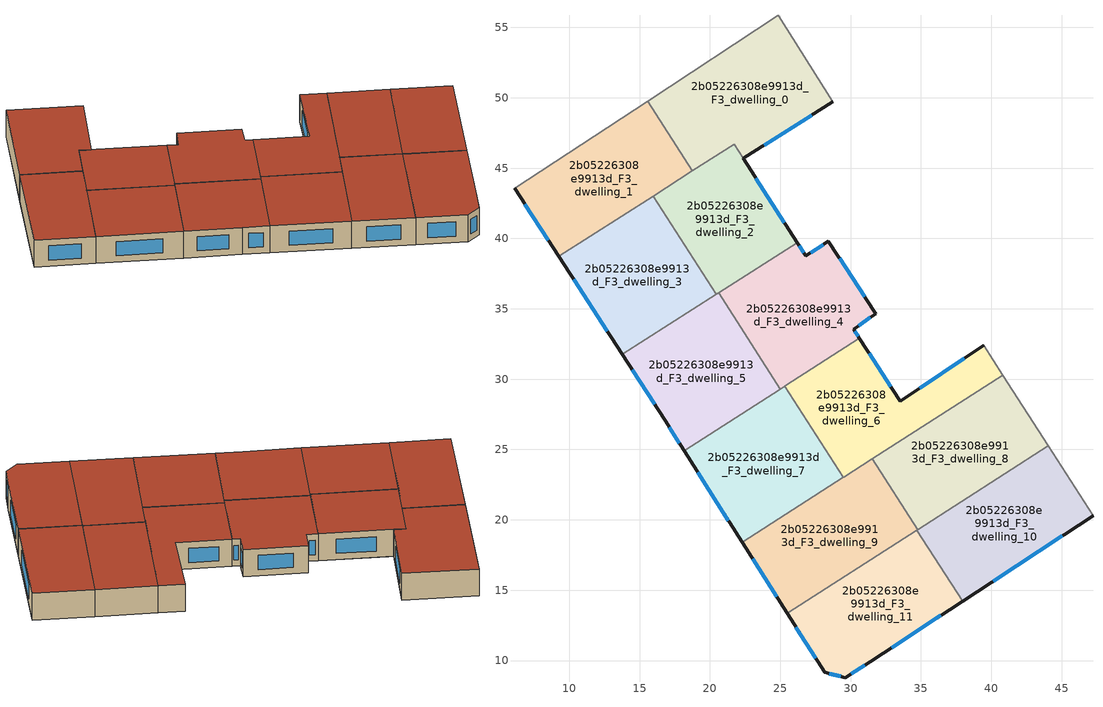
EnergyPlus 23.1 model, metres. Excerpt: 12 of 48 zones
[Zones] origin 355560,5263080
2b05226308e9913d_F3_dwelling_0
 floor to 2b05226308e9913d_F2_dwelling_0 (EU_floor_Construction): 24.86,55.85 28.72,49.7 22.36,45.7 21.72,46.7 18.75,44.8 15.57,49.76 z9
 wall outside (EU_wall_Construction): 22.36,45.7 28.72,49.7 z9:12
 wall to 2b05226308e9913d_F3_dwelling_1 (EU_wall_Construction): 15.57,49.76 18.75,44.8 z9:12
 wall adiabatic (EU_wall_Construction): 28.72,49.7 24.86,55.85 15.57,49.76 z9:12
 wall to 2b05226308e9913d_F3_dwelling_2 (EU_wall_Construction): 18.75,44.8 21.72,46.7 22.36,45.7 z9:12
 window (EU_Window_Construction): 23.86,46.64 27.23,48.76 z9.7:11.3
 roof outside (EU_roof_Construction): 28.72,49.7 24.86,55.85 15.57,49.76 18.75,44.8 21.72,46.7 22.36,45.7 z12
2b05226308e9913d_F3_dwelling_1
 floor to 2b05226308e9913d_F2_dwelling_1 (EU_floor_Construction): 15.57,49.76 18.75,44.8 9.25,38.72 6.11,43.57 z9
 wall outside (EU_wall_Construction): 6.11,43.57 9.25,38.72 z9:12
 wall adiabatic (EU_wall_Construction): 15.57,49.76 6.11,43.57 z9:12
 wall to 2b05226308e9913d_F3_dwelling_3 (EU_wall_Construction): 9.25,38.72 15.96,43.02 z9:12
 wall to 2b05226308e9913d_F3_dwelling_2 (EU_wall_Construction): 15.96,43.01 18.75,44.8 z9:12
 window (EU_Window_Construction): 6.85,42.43 8.51,39.86 z9.7:11.3
 roof outside (EU_roof_Construction): 18.75,44.8 15.57,49.76 6.11,43.57 9.25,38.72 z12
2b05226308e9913d_F3_dwelling_10
 floor to 2b05226308e9913d_F2_dwelling_10 (EU_floor_Construction): 44.05,25.25 47.23,20.3 37.95,14.21 34.71,19.27 z9
 wall outside (EU_wall_Construction): 37.95,14.21 47.23,20.3 z9:12
 wall adiabatic (EU_wall_Construction): 47.23,20.3 44.05,25.25 z9:12
 wall to 2b05226308e9913d_F3_dwelling_11 (EU_wall_Construction): 34.71,19.27 37.95,14.21 z9:12
 wall to 2b05226308e9913d_F3_dwelling_8 (EU_wall_Construction): 44.05,25.25 34.77,19.31 z9:12
 wall to 2b05226308e9913d_F3_dwelling_9 (EU_wall_Construction): 34.77,19.31 34.71,19.27 z9:12
 window (EU_Window_Construction): 40.13,15.64 45.05,18.87 z9.7:11.3
 roof outside (EU_roof_Construction): 47.23,20.3 44.05,25.25 34.71,19.27 37.95,14.21 z12
2b05226308e9913d_F3_dwelling_11
 floor to 2b05226308e9913d_F2_dwelling_11 (EU_floor_Construction): 34.71,19.27 37.95,14.21 31.4,9.92 29.63,8.79 28.14,9.16 25.48,13.36 z9
 wall outside (EU_wall_Construction): 25.48,13.36 28.14,9.16 29.63,8.79 31.4,9.92 37.95,14.21 z9:12
 wall to 2b05226308e9913d_F3_dwelling_9 (EU_wall_Construction): 34.71,19.27 25.48,13.36 z9:12
 window (EU_Window_Construction): 26.11,12.38 27.52,10.15 / 32.94,10.93 36.41,13.21 / 30.05,9.06 30.99,9.65 / 28.49,9.08 29.28,8.88 z9.7:11.3
 roof outside (EU_roof_Construction): 37.95,14.21 34.71,19.27 25.48,13.36 28.14,9.16 29.63,8.79 31.4,9.92 z12
2b05226308e9913d_F3_dwelling_2
 floor to 2b05226308e9913d_F2_dwelling_2 (EU_floor_Construction): 21.72,46.7 26.19,39.71 20.43,36.03 15.96,43.01 z9
 wall outside (EU_wall_Construction): 26.19,39.71 22.36,45.7 z9:12
 wall to 2b05226308e9913d_F3_dwelling_3 (EU_wall_Construction): 15.96,43.01 20.43,36.03 z9:12
 wall to 2b05226308e9913d_F3_dwelling_4 (EU_wall_Construction): 20.61,36.14 26.19,39.71 z9:12
 wall to 2b05226308e9913d_F3_dwelling_5 (EU_wall_Construction): 20.43,36.03 20.61,36.14 z9:12
 window (EU_Window_Construction): 25.29,41.12 23.26,44.29 z9.7:11.3
 roof outside (EU_roof_Construction): 26.19,39.71 21.72,46.7 15.96,43.01 20.43,36.03 z12
2b05226308e9913d_F3_dwelling_3
 floor to 2b05226308e9913d_F2_dwelling_3 (EU_floor_Construction): 15.96,43.01 20.43,36.03 13.76,31.75 9.25,38.72 z9
 wall outside (EU_wall_Construction): 9.25,38.72 13.76,31.75 z9:12
 wall to 2b05226308e9913d_F3_dwelling_5 (EU_wall_Construction): 13.76,31.75 20.43,36.03 z9:12
 window (EU_Window_Construction): 10.31,37.08 12.7,33.39 z9.7:11.3
 roof outside (EU_roof_Construction): 20.43,36.03 15.96,43.01 9.25,38.72 13.76,31.75 z12
2b05226308e9913d_F3_dwelling_4
 floor to 2b05226308e9913d_F2_dwelling_4 (EU_floor_Construction): 28.42,39.79 31.78,34.65 30.21,33.55 30.63,32.91 24.99,29.3 20.61,36.14 26.19,39.71 26.8,38.75 z9
 wall outside (EU_wall_Construction): 30.63,32.91 30.21,33.55 31.78,34.65 28.42,39.79 26.8,38.75 26.19,39.71 z9:12
 wall to 2b05226308e9913d_F3_dwelling_5 (EU_wall_Construction): 20.61,36.14 24.99,29.3 z9:12
 wall to 2b05226308e9913d_F3_dwelling_6 (EU_wall_Construction): 25.31,29.5 25.35,29.53 30.63,32.91 z9:12
 wall to 2b05226308e9913d_F3_dwelling_7 (EU_wall_Construction): 24.99,29.3 25.31,29.5 z9:12
 window (EU_Window_Construction): 30.99,35.86 29.21,38.58 / 30.58,33.81 31.41,34.39 / 30.53,33.06 30.31,33.4 / 26.66,38.98 26.33,39.49 / 28.04,39.55 27.18,39 z9.7:11.3
 roof outside (EU_roof_Construction): 30.63,32.91 30.21,33.55 31.78,34.65 28.42,39.79 26.8,38.75 26.19,39.71 20.61,36.14 24.99,29.3 z12
2b05226308e9913d_F3_dwelling_5
 floor to 2b05226308e9913d_F2_dwelling_5 (EU_floor_Construction): 20.61,36.14 24.99,29.3 18.16,24.92 16.77,27.11 13.76,31.75 z9
 wall outside (EU_wall_Construction): 13.76,31.75 16.77,27.11 18.16,24.92 z9:12
 wall to 2b05226308e9913d_F3_dwelling_7 (EU_wall_Construction): 18.16,24.92 24.99,29.3 z9:12
 window (EU_Window_Construction): 17.1,26.6 17.83,25.44 / 14.47,30.66 16.07,28.2 z9.7:11.3
 roof outside (EU_roof_Construction): 24.99,29.3 20.61,36.14 13.76,31.75 16.77,27.11 18.16,24.92 z12
2b05226308e9913d_F3_dwelling_6
 floor to 2b05226308e9913d_F2_dwelling_6 (EU_floor_Construction): 39.46,32.42 40.82,30.29 29.5,23.04 29.46,23.01 25.31,29.5 25.35,29.53 30.63,32.91 33.54,28.42 z9
 wall outside (EU_wall_Construction): 39.46,32.42 33.54,28.42 30.63,32.91 z9:12
 wall adiabatic (EU_wall_Construction): 40.82,30.29 39.46,32.42 z9:12
 wall to 2b05226308e9913d_F3_dwelling_7 (EU_wall_Construction): 25.31,29.5 29.46,23.01 z9:12
 wall to 2b05226308e9913d_F3_dwelling_8 (EU_wall_Construction): 31.55,24.35 40.82,30.29 z9:12
 wall to 2b05226308e9913d_F3_dwelling_9 (EU_wall_Construction): 29.46,23.01 29.5,23.04 31.55,24.35 z9:12
 window (EU_Window_Construction): 32.86,29.48 31.31,31.85 / 38.07,31.49 34.93,29.36 z9.7:11.3
 roof outside (EU_roof_Construction): 40.82,30.29 39.46,32.42 33.54,28.42 30.63,32.91 25.35,29.53 25.31,29.5 29.46,23.01 29.5,23.04 z12
2b05226308e9913d_F3_dwelling_7
 floor to 2b05226308e9913d_F2_dwelling_7 (EU_floor_Construction): 25.31,29.5 29.46,23.01 22.28,18.42 18.16,24.92 z9
 wall outside (EU_wall_Construction): 18.16,24.92 22.28,18.42 z9:12
 wall to 2b05226308e9913d_F3_dwelling_9 (EU_wall_Construction): 22.28,18.42 29.46,23.01 z9:12
 window (EU_Window_Construction): 19.13,23.39 21.31,19.94 z9.7:11.3
 roof outside (EU_roof_Construction): 29.46,23.01 25.31,29.5 18.16,24.92 22.28,18.42 z12
2b05226308e9913d_F3_dwelling_8
 floor to 2b05226308e9913d_F2_dwelling_8 (EU_floor_Construction): 40.82,30.29 44.05,25.25 34.77,19.31 31.55,24.35 z9
 wall adiabatic (EU_wall_Construction): 44.05,25.25 40.82,30.29 z9:12
 wall to 2b05226308e9913d_F3_dwelling_9 (EU_wall_Construction): 31.55,24.35 34.77,19.31 z9:12
 roof outside (EU_roof_Construction): 44.05,25.25 40.82,30.29 31.55,24.35 34.77,19.31 z12
2b05226308e9913d_F3_dwelling_9
 floor to 2b05226308e9913d_F2_dwelling_9 (EU_floor_Construction): 31.55,24.35 34.77,19.31 25.48,13.36 22.28,18.42 z9
 wall outside (EU_wall_Construction): 22.28,18.42 25.48,13.36 z9:12
 window (EU_Window_Construction): 23.03,17.23 24.73,14.55 z9.7:11.3
 roof outside (EU_roof_Construction): 34.77,19.31 31.55,24.35 22.28,18.42 25.48,13.36 z12
[Building]
EU S2 Campaign: North Axis=0; Terrain=City; Solar Distribution=FullExterior
[Site:Location]
Budapest.Ferenc.Liszt.Intl.AP: Latitude=47.437; Longitude=19.256; Time Zone=1; Elevation=185
[SizingPeriod:WeatherFileDays]
AnnualSizingPeriod: Begin Month=1; Begin Day of Month=1; End Month=12; End Day of Month=31; Day of Week for Start Day=Monday; Use Weather File Daylight Saving Period=No; Use Weather File Rain and Snow Indicators=No
[MATERIAL]
EU_InternalMass_Material: Roughness=MediumRough; Thickness=0.1; Conductivity=1; Density=1800; Specific Heat=900; Thermal Absorptance=0.9; Solar Absorptance=0.7; Visible Absorptance=0.7
[MATERIAL:NOMASS] Roughness=MediumRough; Thermal Absorptance=0.9; Solar Absorptance=0.7; Visible Absorptance=0.7
Name | Thermal Resistance
EU_wall_NoMass | 0.832559
EU_roof_NoMass | 1.39638
EU_floor_NoMass | 0.872794
[WINDOWMATERIAL:SIMPLEGLAZINGSYSTEM]
EU_Window_SimpleGlazing: UFactor=2.79869; Solar Heat Gain Coefficient=0.75; Visible Transmittance=0.75
[CONSTRUCTION]
EU_wall_Construction: EU_wall_NoMass
EU_roof_Construction: EU_roof_NoMass
EU_floor_Construction: EU_floor_NoMass
EU_Window_Construction: EU_Window_SimpleGlazing
EU_InternalMass_Construction: EU_InternalMass_Material
[ZONE] Type=1; Multiplier=1; Ceiling Height=autocalculate; Floor Area=autocalculate; Part of Total Floor Area=Yes
Name | Volume
2b05226308e9913d_F3_dwelling_0 | 225.29
2b05226308e9913d_F3_dwelling_1 | 197.727
2b05226308e9913d_F3_dwelling_10 | 197.763
2b05226308e9913d_F3_dwelling_11 | 197.743
2b05226308e9913d_F3_dwelling_2 | 170.194
2b05226308e9913d_F3_dwelling_3 | 197.748
2b05226308e9913d_F3_dwelling_4 | 197.741
2b05226308e9913d_F3_dwelling_5 | 197.747
2b05226308e9913d_F3_dwelling_6 | 198.914
2b05226308e9913d_F3_dwelling_7 | 196.586
2b05226308e9913d_F3_dwelling_8 | 197.735
2b05226308e9913d_F3_dwelling_9 | 197.725
[INTERNALMASS] Construction=EU_InternalMass_Construction
Name | Zone or ZoneList | Surface Area
2b05226308e9913d_F3_dwelling_0_EU_InternalMass | 2b05226308e9913d_F3_dwelling_0 | 75.0969
2b05226308e9913d_F3_dwelling_1_EU_InternalMass | 2b05226308e9913d_F3_dwelling_1 | 65.9087
2b05226308e9913d_F3_dwelling_2_EU_InternalMass | 2b05226308e9913d_F3_dwelling_2 | 56.7364
2b05226308e9913d_F3_dwelling_3_EU_InternalMass | 2b05226308e9913d_F3_dwelling_3 | 65.9161
2b05226308e9913d_F3_dwelling_4_EU_InternalMass | 2b05226308e9913d_F3_dwelling_4 | 65.9136
2b05226308e9913d_F3_dwelling_5_EU_InternalMass | 2b05226308e9913d_F3_dwelling_5 | 65.9155
2b05226308e9913d_F3_dwelling_6_EU_InternalMass | 2b05226308e9913d_F3_dwelling_6 | 66.2986
2b05226308e9913d_F3_dwelling_7_EU_InternalMass | 2b05226308e9913d_F3_dwelling_7 | 65.5348
2b05226308e9913d_F3_dwelling_8_EU_InternalMass | 2b05226308e9913d_F3_dwelling_8 | 65.9116
2b05226308e9913d_F3_dwelling_9_EU_InternalMass | 2b05226308e9913d_F3_dwelling_9 | 65.9086
2b05226308e9913d_F3_dwelling_10_EU_InternalMass | 2b05226308e9913d_F3_dwelling_10 | 65.9208
2b05226308e9913d_F3_dwelling_11_EU_InternalMass | 2b05226308e9913d_F3_dwelling_11 | 65.9144
[OTHEREQUIPMENT] Fuel Type=Electricity; Design Level Calculation Method=Watts/Area; Power per Zone Floor Area=1; Fraction Latent=0; Fraction Radiant=0; Fraction Lost=0; Carbon Dioxide Generation Rate=0; EndUse Subcategory=EU_Step8_InternalGains
Name | Zone or ZoneList or Space or SpaceList | Schedule
EU_Step8_InternalGain_2b05226308e9913d_F3_dwelling_0_f000 | 2b05226308e9913d_F3_dwelling_0 | EU_Step8_GainSchedule_2b05226308e9913d_F3_dwelling_0_f000
EU_Step8_InternalGain_2b05226308e9913d_F3_dwelling_1_f000 | 2b05226308e9913d_F3_dwelling_1 | EU_Step8_GainSchedule_2b05226308e9913d_F3_dwelling_1_f000
EU_Step8_InternalGain_2b05226308e9913d_F3_dwelling_2_f000 | 2b05226308e9913d_F3_dwelling_2 | EU_Step8_GainSchedule_2b05226308e9913d_F3_dwelling_2_f000
EU_Step8_InternalGain_2b05226308e9913d_F3_dwelling_3_f000 | 2b05226308e9913d_F3_dwelling_3 | EU_Step8_GainSchedule_2b05226308e9913d_F3_dwelling_3_f000
EU_Step8_InternalGain_2b05226308e9913d_F3_dwelling_4_f000 | 2b05226308e9913d_F3_dwelling_4 | EU_Step8_GainSchedule_2b05226308e9913d_F3_dwelling_4_f000
EU_Step8_InternalGain_2b05226308e9913d_F3_dwelling_5_f000 | 2b05226308e9913d_F3_dwelling_5 | EU_Step8_GainSchedule_2b05226308e9913d_F3_dwelling_5_f000
EU_Step8_InternalGain_2b05226308e9913d_F3_dwelling_6_f000 | 2b05226308e9913d_F3_dwelling_6 | EU_Step8_GainSchedule_2b05226308e9913d_F3_dwelling_6_f000
EU_Step8_InternalGain_2b05226308e9913d_F3_dwelling_7_f000 | 2b05226308e9913d_F3_dwelling_7 | EU_Step8_GainSchedule_2b05226308e9913d_F3_dwelling_7_f000
EU_Step8_InternalGain_2b05226308e9913d_F3_dwelling_8_f000 | 2b05226308e9913d_F3_dwelling_8 | EU_Step8_GainSchedule_2b05226308e9913d_F3_dwelling_8_f000
EU_Step8_InternalGain_2b05226308e9913d_F3_dwelling_9_f000 | 2b05226308e9913d_F3_dwelling_9 | EU_Step8_GainSchedule_2b05226308e9913d_F3_dwelling_9_f000
EU_Step8_InternalGain_2b05226308e9913d_F3_dwelling_10_f000 | 2b05226308e9913d_F3_dwelling_10 | EU_Step8_GainSchedule_2b05226308e9913d_F3_dwelling_10_f000
EU_Step8_InternalGain_2b05226308e9913d_F3_dwelling_11_f000 | 2b05226308e9913d_F3_dwelling_11 | EU_Step8_GainSchedule_2b05226308e9913d_F3_dwelling_11_f000
[ZONEVENTILATION:DESIGNFLOWRATE] Schedule=EU_AlwaysOn; Design Flow Rate Calculation Method=AirChanges/Hour; Air Changes per Hour=0.475469; Ventilation Type=Natural; Fan Pressure Rise=0; Fan Total Efficiency=1; Constant Term Coefficient=1; Temperature Term Coefficient=0; Velocity Term Coefficient=0; Velocity Squared Term Coefficient=0; Minimum Indoor Temperature=-100; Maximum Indoor Temperature=100; Delta Temperature=-100; Minimum Outdoor Temperature=-100; Maximum Outdoor Temperature=100; Maximum Wind Speed=40
Name | Zone or ZoneList or Space or SpaceList
EU_ConstantAir_2b05226308e9913d_F3_dwelling_0 | 2b05226308e9913d_F3_dwelling_0
EU_ConstantAir_2b05226308e9913d_F3_dwelling_1 | 2b05226308e9913d_F3_dwelling_1
EU_ConstantAir_2b05226308e9913d_F3_dwelling_2 | 2b05226308e9913d_F3_dwelling_2
EU_ConstantAir_2b05226308e9913d_F3_dwelling_3 | 2b05226308e9913d_F3_dwelling_3
EU_ConstantAir_2b05226308e9913d_F3_dwelling_4 | 2b05226308e9913d_F3_dwelling_4
EU_ConstantAir_2b05226308e9913d_F3_dwelling_5 | 2b05226308e9913d_F3_dwelling_5
EU_ConstantAir_2b05226308e9913d_F3_dwelling_6 | 2b05226308e9913d_F3_dwelling_6
EU_ConstantAir_2b05226308e9913d_F3_dwelling_7 | 2b05226308e9913d_F3_dwelling_7
EU_ConstantAir_2b05226308e9913d_F3_dwelling_8 | 2b05226308e9913d_F3_dwelling_8
EU_ConstantAir_2b05226308e9913d_F3_dwelling_9 | 2b05226308e9913d_F3_dwelling_9
EU_ConstantAir_2b05226308e9913d_F3_dwelling_10 | 2b05226308e9913d_F3_dwelling_10
EU_ConstantAir_2b05226308e9913d_F3_dwelling_11 | 2b05226308e9913d_F3_dwelling_11
[HVACTEMPLATE:THERMOSTAT] Constant Heating Setpoint=20; Constant Cooling Setpoint=50
EU_HeatOnly_2b05226308e9913d_F0_dwelling_0; EU_HeatOnly_2b05226308e9913d_F0_dwelling_1; EU_HeatOnly_2b05226308e9913d_F0_dwelling_2; EU_HeatOnly_2b05226308e9913d_F0_dwelling_3; EU_HeatOnly_2b05226308e9913d_F0_dwelling_4; EU_HeatOnly_2b05226308e9913d_F0_dwelling_5; EU_HeatOnly_2b05226308e9913d_F0_dwelling_6; EU_HeatOnly_2b05226308e9913d_F0_dwelling_7; EU_HeatOnly_2b05226308e9913d_F0_dwelling_8; EU_HeatOnly_2b05226308e9913d_F0_dwelling_9; EU_HeatOnly_2b05226308e9913d_F0_dwelling_10; EU_HeatOnly_2b05226308e9913d_F0_dwelling_11; EU_HeatOnly_2b05226308e9913d_F1_dwelling_0; EU_HeatOnly_2b05226308e9913d_F1_dwelling_1; EU_HeatOnly_2b05226308e9913d_F1_dwelling_2; EU_HeatOnly_2b05226308e9913d_F1_dwelling_3; EU_HeatOnly_2b05226308e9913d_F1_dwelling_4; EU_HeatOnly_2b05226308e9913d_F1_dwelling_5; EU_HeatOnly_2b05226308e9913d_F1_dwelling_6; EU_HeatOnly_2b05226308e9913d_F1_dwelling_7; EU_HeatOnly_2b05226308e9913d_F1_dwelling_8; EU_HeatOnly_2b05226308e9913d_F1_dwelling_9; EU_HeatOnly_2b05226308e9913d_F1_dwelling_10; EU_HeatOnly_2b05226308e9913d_F1_dwelling_11; EU_HeatOnly_2b05226308e9913d_F2_dwelling_0; EU_HeatOnly_2b05226308e9913d_F2_dwelling_1; EU_HeatOnly_2b05226308e9913d_F2_dwelling_2; EU_HeatOnly_2b05226308e9913d_F2_dwelling_3; EU_HeatOnly_2b05226308e9913d_F2_dwelling_4; EU_HeatOnly_2b05226308e9913d_F2_dwelling_5; EU_HeatOnly_2b05226308e9913d_F2_dwelling_6; EU_HeatOnly_2b05226308e9913d_F2_dwelling_7; EU_HeatOnly_2b05226308e9913d_F2_dwelling_8; EU_HeatOnly_2b05226308e9913d_F2_dwelling_9; EU_HeatOnly_2b05226308e9913d_F2_dwelling_10; EU_HeatOnly_2b05226308e9913d_F2_dwelling_11; EU_HeatOnly_2b05226308e9913d_F3_dwelling_0; EU_HeatOnly_2b05226308e9913d_F3_dwelling_1; EU_HeatOnly_2b05226308e9913d_F3_dwelling_2; EU_HeatOnly_2b05226308e9913d_F3_dwelling_3; EU_HeatOnly_2b05226308e9913d_F3_dwelling_4; EU_HeatOnly_2b05226308e9913d_F3_dwelling_5; EU_HeatOnly_2b05226308e9913d_F3_dwelling_6; EU_HeatOnly_2b05226308e9913d_F3_dwelling_7; EU_HeatOnly_2b05226308e9913d_F3_dwelling_8; EU_HeatOnly_2b05226308e9913d_F3_dwelling_9; EU_HeatOnly_2b05226308e9913d_F3_dwelling_10; EU_HeatOnly_2b05226308e9913d_F3_dwelling_11
[HVACTEMPLATE:ZONE:IDEALLOADSAIRSYSTEM] System Availability Schedule=EU_AlwaysOn; Maximum Heating Supply Air Temperature=50; Minimum Cooling Supply Air Temperature=13; Maximum Heating Supply Air Humidity Ratio=0.0156; Minimum Cooling Supply Air Humidity Ratio=0.0077; Heating Limit=NoLimit; Cooling Limit=NoLimit; Heating Availability Schedule=EU_AlwaysOn; Cooling Availability Schedule=EU_CoolingOff; Dehumidification Control Type=ConstantSensibleHeatRatio; Cooling Sensible Heat Ratio=0.7; Dehumidification Setpoint=60; Humidification Control Type=None; Humidification Setpoint=30; Outdoor Air Method=None; Outdoor Air Flow Rate per Person=0.00944; Outdoor Air Flow Rate per Zone Floor Area=0; Outdoor Air Flow Rate per Zone=0; Demand Controlled Ventilation Type=None; Outdoor Air Economizer Type=NoEconomizer; Heat Recovery Type=None; Sensible Heat Recovery Effectiveness=0.7; Latent Heat Recovery Effectiveness=0.65
Name | Template Thermostat
2b05226308e9913d_F3_dwelling_0 | EU_HeatOnly_2b05226308e9913d_F3_dwelling_0
2b05226308e9913d_F3_dwelling_1 | EU_HeatOnly_2b05226308e9913d_F3_dwelling_1
2b05226308e9913d_F3_dwelling_2 | EU_HeatOnly_2b05226308e9913d_F3_dwelling_2
2b05226308e9913d_F3_dwelling_3 | EU_HeatOnly_2b05226308e9913d_F3_dwelling_3
2b05226308e9913d_F3_dwelling_4 | EU_HeatOnly_2b05226308e9913d_F3_dwelling_4
2b05226308e9913d_F3_dwelling_5 | EU_HeatOnly_2b05226308e9913d_F3_dwelling_5
2b05226308e9913d_F3_dwelling_6 | EU_HeatOnly_2b05226308e9913d_F3_dwelling_6
2b05226308e9913d_F3_dwelling_7 | EU_HeatOnly_2b05226308e9913d_F3_dwelling_7
2b05226308e9913d_F3_dwelling_8 | EU_HeatOnly_2b05226308e9913d_F3_dwelling_8
2b05226308e9913d_F3_dwelling_9 | EU_HeatOnly_2b05226308e9913d_F3_dwelling_9
2b05226308e9913d_F3_dwelling_10 | EU_HeatOnly_2b05226308e9913d_F3_dwelling_10
2b05226308e9913d_F3_dwelling_11 | EU_HeatOnly_2b05226308e9913d_F3_dwelling_11
[SIZING:ZONE] Zone Cooling Design Supply Air Temperature Input Method=SupplyAirTemperature; Zone Cooling Design Supply Air Temperature=13; Zone Heating Design Supply Air Temperature Input Method=SupplyAirTemperature; Zone Heating Design Supply Air Temperature=50; Zone Cooling Design Supply Air Humidity Ratio=0.008; Zone Heating Design Supply Air Humidity Ratio=0.008; Cooling Design Air Flow Method=DesignDay; Cooling Design Air Flow Rate=0; Cooling Minimum Air Flow per Zone Floor Area=0.000762; Cooling Minimum Air Flow=0; Cooling Minimum Air Flow Fraction=0.2; Heating Design Air Flow Method=DesignDay; Heating Design Air Flow Rate=0; Heating Maximum Air Flow per Zone Floor Area=0.002032; Heating Maximum Air Flow=0.141576; Heating Maximum Air Flow Fraction=0.3; Account for Dedicated Outdoor Air System=No; Dedicated Outdoor Air System Control Strategy=NeutralSupplyAir; Dedicated Outdoor Air Low Setpoint Temperature for Design=autosize; Dedicated Outdoor Air High Setpoint Temperature for Design=autosize; Zone Load Sizing Method=Sensible Load Only No Latent Load; Zone Latent Cooling Design Supply Air Humidity Ratio Input Method=HumidityRatioDifference; Zone Cooling Design Supply Air Humidity Ratio Difference=0.005; Zone Latent Heating Design Supply Air Humidity Ratio Input Method=HumidityRatioDifference; Zone Humidification Design Supply Air Humidity Ratio Difference=0.005
2b05226308e9913d_F3_dwelling_0; 2b05226308e9913d_F3_dwelling_1; 2b05226308e9913d_F3_dwelling_2; 2b05226308e9913d_F3_dwelling_3; 2b05226308e9913d_F3_dwelling_4; 2b05226308e9913d_F3_dwelling_5; 2b05226308e9913d_F3_dwelling_6; 2b05226308e9913d_F3_dwelling_7; 2b05226308e9913d_F3_dwelling_8; 2b05226308e9913d_F3_dwelling_9; 2b05226308e9913d_F3_dwelling_10; 2b05226308e9913d_F3_dwelling_11
[SCHEDULE:CONSTANT]
Name | Hourly Value
EU_AlwaysOn | 1
EU_CoolingOff | 0
[SCHEDULE:FILE] Column Number=1; Rows to Skip at Top=0; Number of Hours of Data=8760; Column Separator=Comma; Interpolate to Timestep=No; Minutes per Item=60; Adjust Schedule for Daylight Savings=Yes
Name | File
EU_Step8_GainSchedule_2b05226308e9913d_F3_dwelling_0_f000 | ../../schedules/2b05226308e9913d/2b05226308e9913d_F3_dwelling_0_f000_gain.csv
EU_Step8_GainSchedule_2b05226308e9913d_F3_dwelling_1_f000 | ../../schedules/2b05226308e9913d/2b05226308e9913d_F3_dwelling_1_f000_gain.csv
EU_Step8_GainSchedule_2b05226308e9913d_F3_dwelling_2_f000 | ../../schedules/2b05226308e9913d/2b05226308e9913d_F3_dwelling_2_f000_gain.csv
EU_Step8_GainSchedule_2b05226308e9913d_F3_dwelling_3_f000 | ../../schedules/2b05226308e9913d/2b05226308e9913d_F3_dwelling_3_f000_gain.csv
EU_Step8_GainSchedule_2b05226308e9913d_F3_dwelling_4_f000 | ../../schedules/2b05226308e9913d/2b05226308e9913d_F3_dwelling_4_f000_gain.csv
EU_Step8_GainSchedule_2b05226308e9913d_F3_dwelling_5_f000 | ../../schedules/2b05226308e9913d/2b05226308e9913d_F3_dwelling_5_f000_gain.csv
EU_Step8_GainSchedule_2b05226308e9913d_F3_dwelling_6_f000 | ../../schedules/2b05226308e9913d/2b05226308e9913d_F3_dwelling_6_f000_gain.csv
EU_Step8_GainSchedule_2b05226308e9913d_F3_dwelling_7_f000 | ../../schedules/2b05226308e9913d/2b05226308e9913d_F3_dwelling_7_f000_gain.csv
EU_Step8_GainSchedule_2b05226308e9913d_F3_dwelling_8_f000 | ../../schedules/2b05226308e9913d/2b05226308e9913d_F3_dwelling_8_f000_gain.csv
EU_Step8_GainSchedule_2b05226308e9913d_F3_dwelling_9_f000 | ../../schedules/2b05226308e9913d/2b05226308e9913d_F3_dwelling_9_f000_gain.csv
EU_Step8_GainSchedule_2b05226308e9913d_F3_dwelling_10_f000 | ../../schedules/2b05226308e9913d/2b05226308e9913d_F3_dwelling_10_f000_gain.csv
EU_Step8_GainSchedule_2b05226308e9913d_F3_dwelling_11_f000 | ../../schedules/2b05226308e9913d/2b05226308e9913d_F3_dwelling_11_f000_gain.csv
